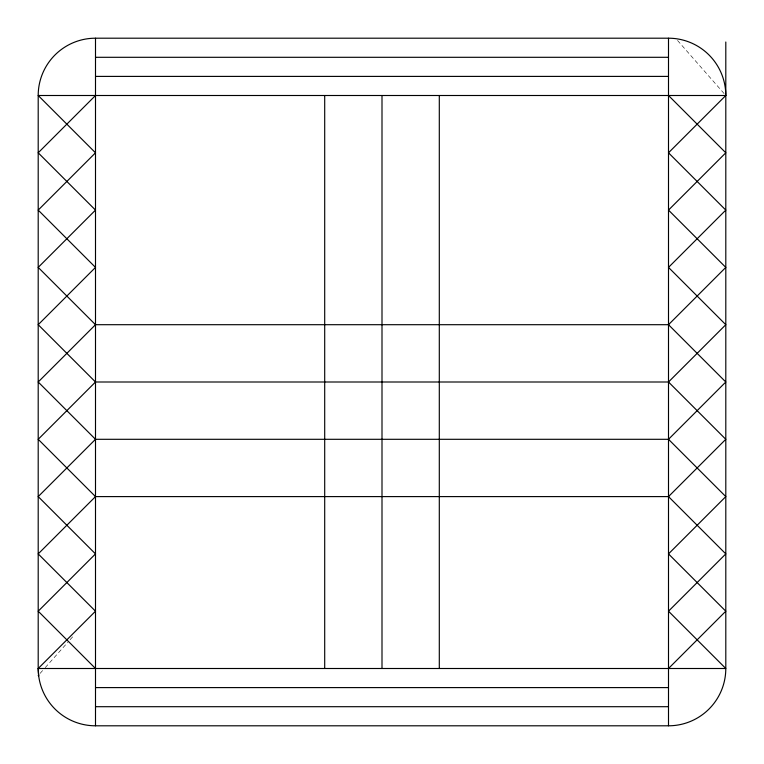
<?xml version="1.0" encoding="UTF-8"?>
<svg xmlns="http://www.w3.org/2000/svg" width="764" height="764" viewBox="0 0 764 764"><rect width="100%" height="100%" fill="white"/><g stroke="black" fill="none" stroke-linecap="round" stroke-linejoin="round"><path stroke-width="0.57" stroke-dasharray="3.82 2.86" d="M40.081 673.399L44.455 668.5M45.229 667.631L68.502 641.502M70.087 639.716L74.06 635.266M677.534 40.463L724.243 93.724"/><path stroke-width="1.15" d="M38.2 675.519L38.63 675.032M95.5 95.5L38.2 152.8L95.5 210.1L38.2 267.4L95.5 324.7L668.5 324.7L725.8 267.4L668.5 210.1L725.8 152.8L668.5 95.5M95.5 324.7L38.2 382L95.5 439.3L668.5 439.3L725.8 382L668.5 324.7M95.5 382L38.2 439.3L95.5 496.6L668.5 496.6L725.8 439.3L668.5 382L95.5 382L38.2 324.7L95.5 267.4L38.2 210.1L95.5 152.8L38.2 95.5A57.3 57.3 0 0 1 95.5 38.2L668.5 38.2A57.3 57.3 0 0 1 725.8 95.5L668.5 152.8L725.8 210.1L668.5 267.4L725.8 324.7L668.5 382M95.5 439.3L38.2 496.6L95.5 553.9L38.2 611.2L95.5 668.5M95.5 496.6L38.2 553.9L95.5 611.2L38.2 668.5L38.687 675.978M668.5 668.5L725.8 611.2L668.5 553.9L725.8 496.6L668.5 439.3M95.5 57.3L668.5 57.3M95.5 76.4L668.5 76.4M725.8 95.5L38.2 95.5L38.2 668.5A57.3 57.3 0 0 0 95.5 725.8L668.5 725.8A57.3 57.3 0 0 0 725.8 668.5L725.8 42.01M38.2 668.5L725.8 668.5L668.5 611.2L725.8 553.9L668.5 496.6M95.5 687.6L668.5 687.6M95.5 706.7L668.5 706.7M668.5 38.2L668.5 725.8M439.3 95.5L439.3 668.5M382 95.5L382 668.5M324.7 95.5L324.7 668.5M95.5 38.2L95.5 725.8"/></g></svg>
